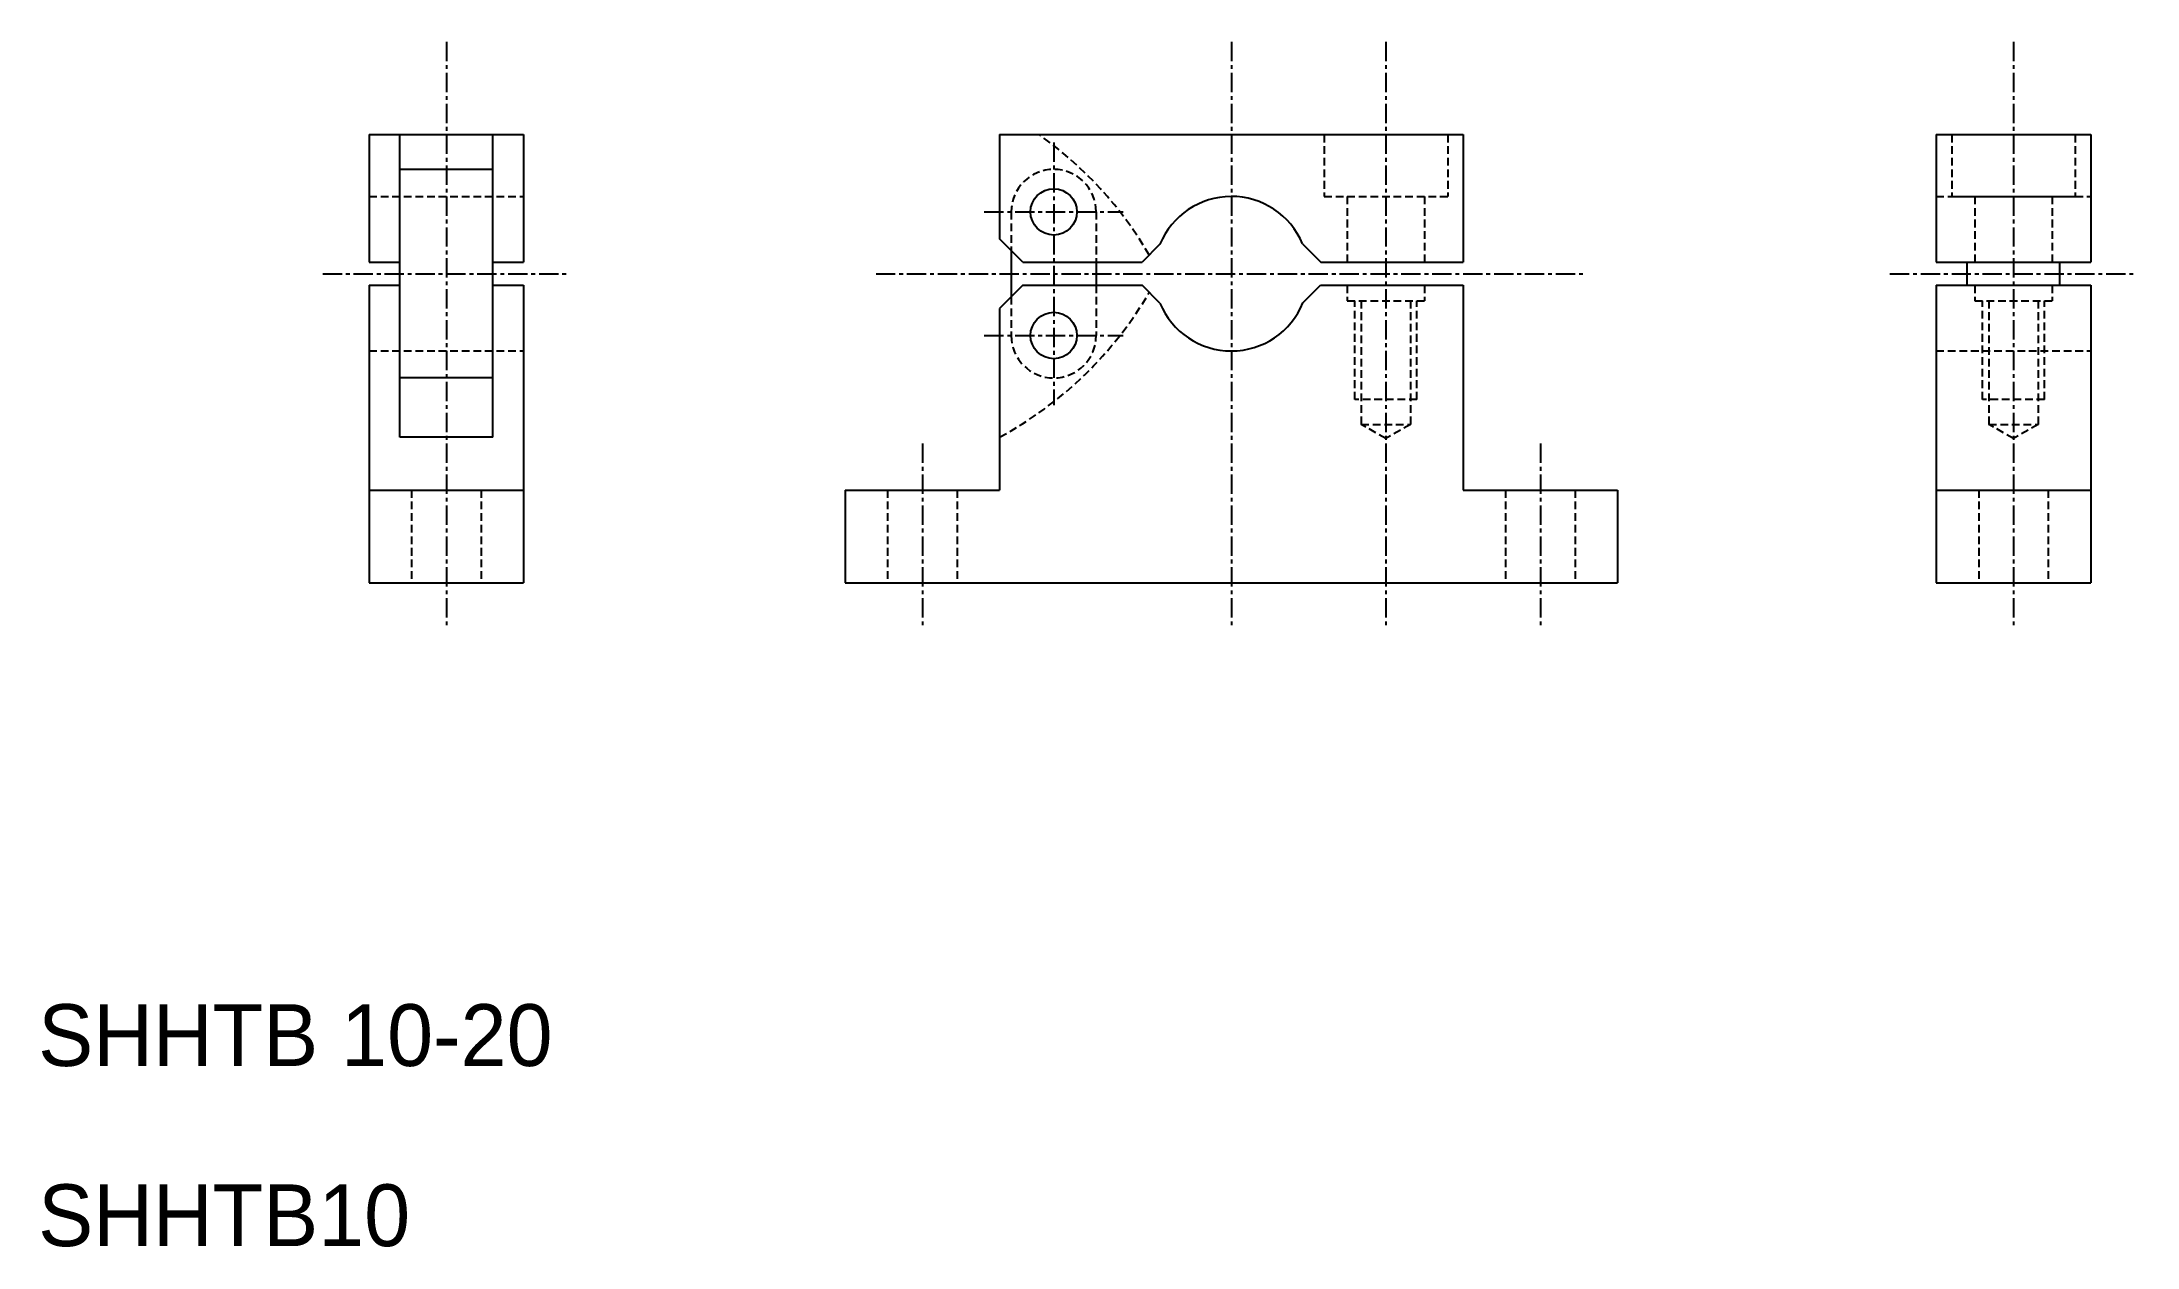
# Model space of a CAD drawing. Extents: x 41 to 177, y 54 to 132.
import ezdxf

# ---------------------------------------------------------------- set-up
doc = ezdxf.new("R2010")
doc.units = 0
doc.linetypes.add('CENTER', pattern=[2, 1.25, -0.25, 0.25, -0.25])
doc.linetypes.add('DASHED', pattern=[0.75, 0.5, -0.25])
doc.layers.get('0').update_dxf_attribs({"linetype": 'CONTINUOUS'})
doc.layers.add('CENTER', color=1, linetype='CENTER')

msp = doc.modelspace()

# ---------------------------------------------------------------- linework, layer by layer
at = {"color": 7, "linetype": 'CONTINUOUS'}
for p, q in [((62.25, 126.15), (72.25, 126.15)), ((62.25, 126.15), (62.25, 117.9)), ((64.25, 106.57), (64.25, 126.15)), ((70.25, 106.57), (70.25, 126.15)), ((72.25, 126.15), (72.25, 117.9)), ((103.06, 126.15), (133.06, 126.15)), ((103.06, 126.15), (103.06, 119.4)), ((133.06, 126.15), (133.06, 117.9)), ((163.68, 126.15), (163.68, 117.9)), ((163.68, 126.15), (173.68, 126.15)), ((173.68, 126.15), (173.68, 117.9)), ((70.25, 123.9), (64.25, 123.9)), ((104.56, 117.9), (103.06, 119.4)), ((103.81, 118.65), (103.81, 115.65)), ((113.44, 119.06), (112.28, 117.9)), ((122.67, 119.09), (123.86, 117.9)), ((62.25, 117.9), (64.25, 117.9)), ((70.25, 117.9), (72.25, 117.9)), ((104.56, 117.9), (112.28, 117.9)), ((109.31, 117.9), (109.31, 116.4)), ((123.86, 117.9), (133.06, 117.9)), ((163.68, 117.9), (173.68, 117.9)), ((165.68, 116.4), (165.68, 117.9)), ((171.68, 116.4), (171.68, 117.9)), ((62.25, 116.4), (62.25, 97.15)), ((62.25, 116.4), (64.25, 116.4)), ((70.25, 116.4), (72.25, 116.4)), ((72.25, 116.4), (72.25, 97.15)), ((104.56, 116.4), (103.06, 114.9)), ((104.56, 116.4), (112.28, 116.4)), ((113.44, 115.25), (112.28, 116.4)), ((122.69, 115.26), (123.83, 116.4)), ((123.83, 116.4), (133.06, 116.4)), ((133.06, 116.4), (133.06, 103.15)), ((163.68, 116.4), (163.68, 97.15)), ((163.68, 116.4), (173.68, 116.4)), ((173.68, 116.4), (173.68, 97.15)), ((103.06, 114.9), (103.06, 103.15)), ((70.25, 110.4), (64.25, 110.4)), ((70.25, 106.57), (64.25, 106.57)), ((62.25, 103.15), (72.25, 103.15)), ((93.06, 103.15), (103.06, 103.15)), ((93.06, 103.15), (93.06, 97.15)), ((133.06, 103.15), (143.06, 103.15)), ((143.06, 103.15), (143.06, 97.15)), ((163.68, 103.15), (173.68, 103.15)), ((62.25, 97.15), (72.25, 97.15)), ((93.06, 97.15), (143.06, 97.15)), ((163.68, 97.15), (173.68, 97.15))]:
    msp.add_line(p, q, dxfattribs=at)
at = {"color": 3, "linetype": 'DASHED'}
for p, q in [((124.06, 126.15), (124.06, 122.15)), ((132.06, 126.15), (132.06, 122.15)), ((164.68, 126.15), (164.68, 122.15)), ((172.68, 126.15), (172.68, 122.15)), ((62.25, 122.15), (72.25, 122.15)), ((124.06, 122.15), (132.06, 122.15)), ((125.56, 122.15), (125.56, 117.9)), ((130.56, 122.15), (130.56, 117.9)), ((163.68, 122.15), (173.68, 122.15)), ((164.68, 122.15), (172.68, 122.15)), ((166.18, 122.15), (166.18, 117.9)), ((171.18, 122.15), (171.18, 117.9)), ((103.81, 121.15), (103.81, 118.65)), ((109.31, 121.15), (109.31, 117.9)), ((103.81, 115.65), (103.81, 113.15)), ((109.31, 116.4), (109.31, 113.15)), ((125.56, 116.4), (125.56, 115.4)), ((125.56, 115.4), (130.56, 115.4)), ((126.06, 109), (126.06, 115.4)), ((126.46, 115.4), (126.46, 107.4)), ((129.66, 115.4), (129.66, 107.4)), ((130.06, 109), (130.06, 115.4)), ((130.56, 116.4), (130.56, 115.4)), ((166.18, 116.4), (166.18, 115.4)), ((166.18, 115.4), (171.18, 115.4)), ((166.68, 109), (166.68, 115.4)), ((167.08, 115.4), (167.08, 107.4)), ((170.28, 115.4), (170.28, 107.4)), ((170.68, 109), (170.68, 115.4)), ((171.18, 116.4), (171.18, 115.4)), ((62.25, 112.15), (72.25, 112.15)), ((163.68, 112.15), (173.68, 112.15)), ((130.06, 109), (126.06, 109)), ((170.68, 109), (166.68, 109)), ((128.06, 106.48), (126.46, 107.4)), ((126.46, 107.4), (129.66, 107.4)), ((129.66, 107.4), (128.06, 106.48)), ((167.08, 107.4), (170.28, 107.4)), ((168.68, 106.48), (167.08, 107.4)), ((170.28, 107.4), (168.68, 106.48)), ((65, 103.15), (65, 97.15)), ((69.5, 103.15), (69.5, 97.15)), ((95.81, 103.15), (95.81, 97.15)), ((100.31, 103.15), (100.31, 97.15)), ((135.81, 103.15), (135.81, 97.15)), ((140.31, 103.15), (140.31, 97.15)), ((166.43, 103.15), (166.43, 97.15)), ((170.93, 103.15), (170.93, 97.15))]:
    msp.add_line(p, q, dxfattribs=at)
at = {"color": 7, "linetype": 'CONTINUOUS'}
for centre in [(106.56, 121.15), (106.56, 113.15)]:
    msp.add_circle(centre, 1.5, dxfattribs=at)
at = {"color": 3, "linetype": 'DASHED'}
for centre, radius, start, end in [((91.16, 105.75), 25, 30.2992, 54.6864), ((106.56, 121.15), 2.75, 0, 180), ((91.16, 128.55), 25, 298.4245, 329.7008), ((106.56, 113.15), 2.75, 180, 0)]:
    msp.add_arc(centre, radius, start, end, dxfattribs=at)
at = {"color": 7, "linetype": 'CONTINUOUS'}
for start, end in [(22.8299, 157.6049), (202.3951, 337.7673)]:
    msp.add_arc((118.06, 117.15), 5, start, end, dxfattribs=at)
at = {"layer": 'CENTER', "color": 1, "linetype": 'CENTER'}
for p, q in [((67.25, 132.15), (67.25, 94.15)), ((118.06, 132.15), (118.06, 94.15)), ((128.06, 132.15), (128.06, 94.15)), ((168.68, 132.15), (168.68, 94.15)), ((106.56, 125.65), (106.56, 108.65)), ((102.06, 121.15), (111.06, 121.15)), ((59.25, 117.15), (75.25, 117.15)), ((95.06, 117.15), (141.06, 117.15)), ((160.68, 117.15), (176.68, 117.15)), ((102.06, 113.15), (111.06, 113.15)), ((98.06, 106.15), (98.06, 94.15)), ((138.06, 106.15), (138.06, 94.15))]:
    msp.add_line(p, q, dxfattribs=at)

# ---------------------------------------------------------------- texts
at = {"color": 7, "linetype": 'CONTINUOUS'}
for s, p in [('SHHTB 10-20', (40.83, 65.87)), ('SHHTB10', (40.83, 54.21))]:
    msp.add_text(s, height=4, dxfattribs=at).set_placement(p)

doc.saveas('drawing.dxf')
